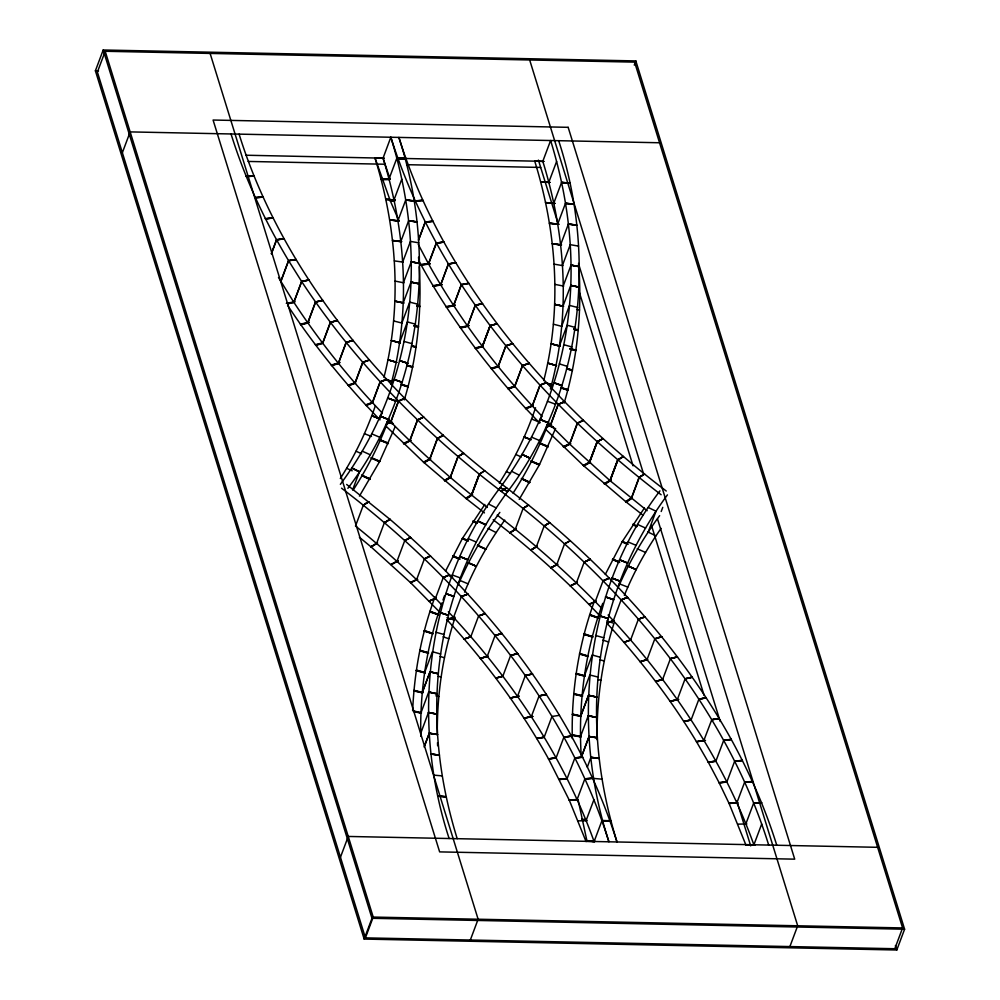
<?xml version="1.0" encoding="UTF-8"?>
<svg xmlns="http://www.w3.org/2000/svg" width="1000" height="1000" viewBox="0 0 1000 1000"><rect width="100%" height="100%" fill="white"/><g stroke="black" fill="none" stroke-linecap="round" stroke-linejoin="round"><path stroke-width="1.5" d="M383.95 377.337C402.425 305.262 396.9 228.525 374.95 157.875L384.062 158.188L245.975 155.225M404.3 399.9C417.362 356.9 421.925 311.512 419.288 266.712M449.125 838.525C411.012 722.062 424.825 586.525 500.15 487.612A780.537 526.138 20.6 0 0 550.612 140.525L542.8 161.312A780.537 526.138 20.6 0 1 550.413 389.075M437.3 733.325C437.05 694.013 442.863 654.613 455.163 617.238M543.737 380.613C562.212 308.538 556.675 231.8 534.725 161.15L543.85 161.462M572.3 738.525C571.213 691.663 578.45 644.488 594.675 600.45M602.762 603.325C584.837 651.85 578.088 704.175 581.213 755.713M341.55 488.188A780.537 526.138 20.6 0 1 608.913 841.8C570.788 725.35 584.612 589.8 659.925 490.887M597.05 739.688C596.587 700.325 602.087 660.888 613.962 623.337L606.788 620.925M412.65 710.775C414.288 672.075 421.45 633.538 434.888 597.175M441.975 602.9C426.575 645.525 419.825 691.112 420.788 736.375M564.087 403.175C577.75 358.062 582.212 310.325 578.575 263.387M347.875 488.325C423.188 389.412 437.013 253.863 398.888 137.413A780.537 526.138 20.6 0 0 666.25 491.025M457.2 838.688A780.537 526.138 20.6 0 1 507.65 491.6C582.975 392.688 596.8 257.137 558.675 140.688M340.312 478.562C354.75 455.838 366.575 431.4 375.288 405.913M388.938 418.888C379.738 443.787 367.7 467.612 353.288 489.9M442.975 600.05L444.55 595.575M499.3 483.125C514.35 459.588 526.638 434.25 535.562 407.775M548.725 422.163C539.525 447.062 527.487 470.887 513.062 493.175M95.4 70.788L103.2 50L635.825 60.925L904.6 929.212L896.8 950L364.175 939.075L95.4 70.788L98.525 70.85M105.2 51.275L97.4 72.062L365.412 937.875L894.8 948.725L902.6 927.938L634.587 62.125L105.2 51.275L373.212 917.075L365.412 937.875M122.362 152.688L130.162 131.9L659.55 142.762M271.35 253.65L276.488 239.675L284.113 238.812L276.613 239.913L271.413 253.775M280.738 281.375L288.538 260.587C264.675 220.738 244.887 178.35 231.038 133.975M280.875 281.6L288.6 260.7L296.05 259.488L288.675 260.812M296.05 259.488L288.538 260.587L301.613 281.45L293.812 302.238C319.762 341.712 349.4 378.75 382.1 412.837M293.888 302.35L301.688 281.562L308.913 280.012L301.537 281.337C354.825 362.688 424.225 432.612 501.337 491.463A780.537 526.138 20.6 0 1 768.7 845.075M307.75 322.812L315.475 301.9L322.7 300.35L315.637 302.125L307.838 322.912M383.05 158.15L390.825 137.25C436.95 282.925 541.413 403.175 661.125 494.75M322.6 343.162L330.325 322.262L337.388 320.487L330.487 322.475L322.688 343.275M389.012 179.025L396.812 158.238L404.913 158.512M393.975 199.963L401.775 179.175M338.35 363.275L346.062 342.375L352.962 340.375L346.238 342.587L338.438 363.387M397.9 220.825L405.712 200.037L413.913 200.775M400.8 241.575L408.6 220.787L416.85 221.75M354.963 383.125L362.675 362.225L369.4 360.012L362.863 362.438L355.062 383.225M402.65 262.188L410.45 241.4L418.738 242.825M418.475 240.062L425.188 221.925L432.925 221.287L425.3 222.15L418.537 240.175M403.45 282.638L411.25 261.85L419.538 263.275M403.2 302.9L411.012 282.1L419.3 283.75M401.912 322.925L409.712 302.137L417.975 304.225M372.325 402.562L380.138 381.775L386.675 379.35L380.325 381.987M372.525 402.775L380.225 381.875L386.675 379.35M428.462 263.75L436.275 242.963L443.9 242.087L436.4 243.188L428.6 263.975C459.425 319.4 498.062 370.325 541.888 416.112M399.575 342.713L407.388 321.925L415.613 324.225M352.6 489.9L359.475 471.7L351.788 467.987L359.363 471.875M487.375 507.438C453.237 481.175 420.962 452.537 390.712 421.9L398.413 401L404.75 398.363L398.612 401.2L390.812 422M453.525 305.4L461.325 284.613L468.7 283.288L461.475 284.837M453.675 305.625L461.4 284.725L468.7 283.288M409.688 440.662L417.488 419.875L423.625 417.038L417.7 420.075M409.9 440.875L417.587 419.975L423.625 417.038M376.587 543.488L384.387 522.7L389.862 519.263M467.463 325.975L475.262 305.175L482.488 303.625L475.425 305.4M467.612 326.2L475.337 305.287L482.488 303.625M429.637 459.275L437.337 438.375L443.263 435.325L437.55 438.575L429.75 459.363M396.95 561.388L404.75 540.6L410.462 537.35M482.312 346.325L490.112 325.538L497.175 323.762L490.275 325.763L482.475 346.55M482.388 346.438L490.188 325.65L497.175 323.762M548.8 182.3L556.6 161.513M450.238 477.362L457.925 456.475L463.638 453.237L458.15 456.675L450.35 477.463M553.763 203.238L561.562 182.45L569.725 182.963M416.587 579.688L424.387 558.9L430.325 555.85M498.05 366.438L505.85 345.65L512.75 343.663L506.025 345.863M498.225 366.662L505.938 345.763L512.75 343.663M557.688 224.1L565.487 203.312L573.7 204.05M560.588 244.85L568.387 224.062L576.625 225.037M471.425 494.938L479.225 474.15L484.712 470.712L479.35 474.25L471.538 495.037M471.662 495.138L479.462 474.338M634.263 65.088L635.825 60.925M514.663 386.287L522.463 365.5L529.188 363.288L522.65 365.712M514.837 386.5L522.55 365.6L529.188 363.288M435.462 598.362L443.263 577.575L449.4 574.725M562.425 265.462L570.237 244.675L578.525 246.1M340.45 857.237L348.25 836.45L877.638 847.312M563.237 285.912L571.038 265.125L579.325 266.55M424.575 672.712L432.413 651.712L440.637 654.013M562.987 306.175L570.788 285.387L579.087 287.025M422.238 692.5L430.037 671.712L438.3 673.8L430.025 671.925L422.212 692.712M561.7 326.2L569.5 305.413L577.762 307.5M532.212 405.95L539.913 385.05L546.45 382.625L540.112 385.262L532.312 406.05M453.55 617.375L461.35 596.587L467.688 593.95M420.913 712.975L428.725 691.963L437.013 693.825L428.725 692.175M559.362 345.988L567.163 325.2L575.4 327.5M420.675 733.45L428.475 712.438L436.763 714.087L428.475 712.663M424.075 746.975L429.288 733.112L437.575 734.538L429.3 733.337L424.613 745.812M470.812 636.712L478.612 615.925L485.163 613.5M550.388 425.062L558.2 404.275L564.538 401.637L558.4 404.487M550.6 425.275L558.3 404.375L564.538 401.637M515.288 529.288L523.088 508.5L528.337 504.862M364.175 939.075L371.987 918.288L103.2 50M487.25 656.338L495.05 635.55L501.775 633.337M647.163 510.712L610.013 480.65L569.575 444.05L577.275 423.15L583.413 420.312L577.487 423.363L569.675 444.15M536.362 546.763L544.175 525.975L549.65 522.537M502.825 676.237L510.625 655.45L517.525 653.45M589.538 462.65L597.337 441.85L603.05 438.612L597.112 441.65L589.312 462.45L597.225 441.75L603.05 438.612M556.737 564.675L564.538 543.875L570.25 540.638M517.513 696.375L525.312 675.575L532.388 673.8M609.9 480.55L617.712 459.75L623.413 456.512L617.938 459.95L610.138 480.737M610.013 480.65L617.825 459.85L623.413 456.512M576.375 582.962L584.175 562.175L590.1 559.125M531.3 716.712L539.1 695.925L546.325 694.375M631.325 498.312L639.012 477.425L644.5 473.988L639.25 477.612L631.45 498.413M595.25 601.638L603.05 580.85L609.188 578M470.325 940.025L478.125 919.225L210.113 53.425M584.362 675.987L592.188 654.987L600.425 657.288M453.9 617.087L447.1 619.913C485.975 662.237 520.625 708.6 548.525 758.9L556.1 757.913L563.9 737.125L571.4 736.025C589.95 769.775 605.487 805.2 616.987 841.963A780.537 526.138 20.6 0 1 667.438 494.875M582 695.987L589.825 674.987L598.088 677.075M613.325 620.65L621.138 599.862L627.475 597.225M648.213 532.013L656.025 511.225L648.325 507.512M580.712 716.025L588.513 695.238L596.8 697.1L588.5 695.462L580.7 716.25M661.2 511.5L662.763 507.35M580.462 736.725L588.263 715.713L596.55 717.362L588.263 715.938M581.263 757.175L589.062 736.388L597.35 737.812L589.087 736.612L581.275 757.4M630.6 639.987L638.4 619.2L644.938 616.775M587.312 767.163L590.925 757.225L599.2 758.425L590.962 757.45M577.075 799.613L584.875 778.825L592.625 778.175M586.087 820.575L593.888 799.788M647.038 659.625L654.837 638.825L661.562 636.613M662.613 679.513L670.413 658.725L677.312 656.725M613.675 620.363L606.875 623.188C640.438 659.725 670.825 699.25 696.513 741.725L703.875 740.4L711.762 719.725L719.125 718.4M703.95 740.512L696.513 741.725L708.3 762.175L715.875 761.188L723.688 740.4L731.188 739.3C749.725 773.05 765.275 808.475 776.762 845.238M715.812 761.075L708.3 762.175L719.15 782.75L726.85 781.988L734.663 761.2L742.288 760.325M745.875 823.85L753.675 803.062L761.525 802.65M761.688 824.062L753.888 844.85A780.537 526.138 20.6 0 0 608.1 615.025M789.887 946.575L797.688 925.788L529.675 59.975M359.425 496.112L379.625 461.512L395.25 426.55M464.562 592.087C474.963 566.587 488.663 542.45 504.762 520.1M519.212 499.387L539.412 464.787L555.612 428.45M624.338 595.375C634.012 571.75 646.413 549.237 661.075 528.362M445.55 571.125L462.475 538.337L484.825 504.412M605.325 574.4L622.25 541.613L644.425 507.962M368.55 501.587L363.312 505.225L355.5 526.013A780.537 526.138 20.6 0 1 441.938 605.037M466.538 498.862L472.587 494.663M501.213 491.375L506.463 487.738C596.312 556.35 676.1 640.188 731.263 739.412L723.688 740.4L731.312 739.525M506.587 487.837L501.337 491.463L506.463 487.738A780.537 526.138 20.6 0 1 239.1 134.137M493.188 519.725L509.925 532.825L515.975 528.638M626.312 502.137L632.375 497.95M385.875 426.025L423.812 462.413L466.175 498.575L472.362 494.5M528.462 504.963L523.088 508.5L528.575 505.062M599.513 615.45C571.688 585.8 541.475 558.45 509.925 532.825L516.112 528.75M545.65 429.312L583.6 465.7L625.962 501.85L632.15 497.775M444.988 481L451.312 477.025M359.4 537.238L370.988 546.838L377.312 542.863M465.825 498.288L472.15 494.312M509.925 532.825L516.25 528.862M604.763 484.275L611.087 480.312M639.012 477.425L644.5 473.988M537.35 546.362L530.763 550.112L537.087 546.138M625.612 501.562L631.938 497.6M458.038 456.575L463.638 453.237M444.637 480.712L451.1 476.85M571.538 736.25L563.9 737.125L571.475 736.137C525.425 653.175 461.85 580.9 389.988 519.35L384.387 522.7L390.1 519.45M439.738 612.163L410.55 582.638L370.988 546.838L377.438 542.975M604.425 483.988L610.875 480.125M530.763 550.112L537.225 546.25M424.15 462.713L430.737 458.963M444.3 480.412L450.887 476.675M370.988 546.838L377.575 543.088M397.975 561.025L391.125 564.538L397.713 560.8M583.938 465.988L590.525 462.25M604.087 483.7L610.675 479.95M557.75 564.3L550.913 567.825L557.5 564.075M437.438 438.475L443.263 435.325M423.812 462.413L430.538 458.787M391.125 564.538L397.85 560.913M583.6 465.7L590.325 462.062M564.538 543.875L570.363 540.725M550.913 567.825L557.625 564.188M404.075 444.025L410.913 440.5M423.488 462.113L430.337 458.6M563.862 447.3L570.7 443.775M583.275 465.387L590.125 461.875M417.638 579.362L410.55 582.638L417.388 579.125M577.413 582.638L570.325 585.913L577.175 582.4M403.75 443.713L410.712 440.312M577.375 423.25L583.413 420.312M563.538 447L570.5 443.587M430.425 555.95L424.387 558.9L430.525 556.05M410.55 582.638L417.512 579.237M590.212 559.225L584.175 562.175L590.312 559.338M570.325 585.913L577.3 582.513M386.188 424.288L391.863 421.662M403.438 443.413L410.525 440.125M545.975 427.562L551.65 424.938M563.225 446.688L570.312 443.4M436.012 598.275L429.212 601.1L436.3 597.825M595.8 601.55L589 604.388L596.087 601.1M398.512 401.1L404.75 398.363M387.137 423.462L391.15 421.7M546.925 426.737L550.938 424.975M449.513 574.825L443.263 577.575L449.613 574.938M429.212 601.1L435.9 598.162M609.288 578.1L603.05 580.85L609.388 578.212M589 604.388L595.688 601.438M366.275 405.513L373.075 402.688M386.887 423.188L390.962 421.5M526.062 408.787L532.863 405.962M546.663 426.475L550.75 424.775M287.587 305.275C310.875 340.7 337.337 373.963 365.975 405.2L372.887 402.488M540.013 385.15L546.45 382.625M418.6 260.387C447.663 314.163 484.5 363.488 525.763 408.475L532.675 405.763M467.788 594.05L461.35 596.587L467.887 594.163M454 617.2L447.1 619.913L454.1 617.312M627.575 597.337L621.138 599.862L627.675 597.438M613.787 620.475L606.875 623.188L613.888 620.588M348.612 385.763L355.625 383.162M365.688 404.888L372.7 402.287M508.4 389.038L515.4 386.438M525.475 408.162L532.487 405.562M471.388 636.663L464.175 639.038L471.188 636.438M631.163 639.938L623.962 642.312L630.975 639.712M362.762 362.325L369.4 360.012M348.325 385.438L355.438 382.95M508.113 388.713L515.225 386.225M485.25 613.6L478.612 615.925L485.337 613.713M464.175 639.038L471.287 636.55M645.037 616.875L638.4 619.2L645.125 616.987M623.962 642.312L631.075 639.825M331.8 365.7L339.012 363.338M348.062 385.112L355.262 382.75M491.587 368.975L498.8 366.613M507.837 388.387L515.05 386.025M487.825 656.312L480.425 658.45L487.638 656.075M647.613 659.587L640.212 661.725L647.425 659.35M346.15 342.488L352.962 340.375M331.538 365.375L338.837 363.125M491.312 368.65L498.625 366.4M501.863 633.45L495.05 635.55L501.95 633.562M480.425 658.45L487.738 656.188M661.65 636.725L654.837 638.825L661.737 636.838M640.212 661.725L647.513 659.475M315.875 345.375L323.275 343.237M331.275 365.05L340.15 362.488M475.662 348.65L483.05 346.512M491.062 368.325L498.45 366.188M503.4 676.225L495.838 678.125L503.225 675.987M663.188 679.5L655.612 681.4L663.012 679.262M330.412 322.375L337.388 320.487M315.613 345.05L323.1 343.025M475.4 348.325L482.887 346.3M517.612 653.562L510.625 655.45L517.688 653.675M495.838 678.125L503.312 676.1M677.4 656.838L670.413 658.725L677.475 656.95M655.612 681.4L663.1 679.375M300.85 324.8L308.425 322.9M315.375 344.712L322.95 342.812M460.625 328.075L468.2 326.175M475.163 347.987L482.738 346.087M519.038 696.175L510.363 698.037L517.938 696.137M692.163 677.087L685.1 678.85L677.3 699.65L670.15 701.312L677.725 699.412M315.55 302.013L322.7 300.35M300.6 324.475L309.188 322.475M460.387 327.75L468.963 325.75M532.463 673.913L525.312 675.575L532.537 674.025M510.363 698.037L518.938 696.038M692.25 677.188L685.1 678.85L692.325 677.3M288.188 303.7L293.962 302.462M300.375 324.137L309.05 322.275M446.525 307.288L455.188 305.425M460.163 327.413L468.825 325.55M532.85 716.562L524 718.15L531.225 716.6M670.15 701.312L678.812 699.45M706.112 697.65L698.888 699.2L691.087 719.987L683.787 721.425L691.012 719.875M301.613 281.45L308.913 280.012M287.975 303.387L293.812 302.238L278.5 277.5M446.3 306.962L455.062 305.225M524 718.15L532.762 716.425M455.825 262.762L448.462 264.088L440.662 284.875L448.325 263.863L455.825 262.762L448.387 263.975M286.3 303.337L295.15 301.75M433.363 286.325L442.2 284.725M446.087 306.613L454.925 305.025M544.237 737.35L536.725 738.45L544.1 737.125M683.787 721.425L691.15 720.1M433.15 285.988L442.075 284.525M536.725 738.45L544.163 737.237L551.975 716.45L559.475 715.35M719.2 718.512L711.762 719.725L719.262 718.625M421.15 265.188L430.163 263.875M432.95 285.637L440.45 284.538M586.112 841.65L569.263 800.138L548.525 758.9L556.025 757.8M696.513 741.725L705.512 740.413M276.55 239.8L284.113 238.812M436.325 243.075L443.9 242.087M420.95 264.85L430.037 263.663M265.512 218.875L273.15 218.012L265.4 218.65M420.775 264.5L429.938 263.463M548.525 758.9L556.15 758.025M582.5 757.05L574.875 757.925L567.075 778.713L559.375 779.475L567.013 778.6M708.3 762.175L715.938 761.3M754.925 844.975L745.888 844.925L729.05 803.413L719.15 782.75L726.787 781.875M265.45 218.762L273.15 218.012M425.238 222.037L432.925 221.287M582.562 757.163L574.875 757.925L582.625 757.288M742.35 760.45L734.663 761.2L742.4 760.562M255.4 197.75L263.15 197.113L255.287 197.525M415.188 201.025L422.925 200.387L415.075 200.8M559.375 779.475L567.125 778.838M719.15 782.75L726.912 782.113M752.4 781.462L744.663 782.1L736.85 802.887L729.05 803.413L737.887 802.95M578.1 799.675L569.263 800.138L577.013 799.5M255.338 197.638L263.15 197.113M415.125 200.912L422.925 200.387M592.675 778.3L584.875 778.825L592.725 778.413M752.463 781.575L744.663 782.1L752.513 781.688M569.263 800.138L578.038 799.55M729.05 803.413L737.825 802.825M246.275 176.562L254.125 176.15L246.188 176.325M390.45 201.15L394.875 200.925M578.175 820.875L587.125 820.675M737.962 824.15L746.9 823.95M246.225 176.438L254.125 176.15M374.95 157.875L390.3 200.812L394.75 200.637M397.95 158.6L405.9 158.425L397.863 158.375M382.238 179.688L389.7 179.525M390.175 200.463L394.637 200.362M609.85 820.612L601.912 820.788L594.1 841.575A780.537 526.138 20.6 0 0 448.312 611.75M592.075 841.513L595.05 841.438M754.837 844.712L745.888 844.925L754.887 844.85M397.9 158.488L405.9 158.425M382.113 179.338L389.6 179.288M609.9 820.725L601.912 820.788L609.938 820.837M375.062 158.212L384.1 158.275M382 179L389.525 179.037M404.975 158.488L543.812 161.337M248.15 161.438L385.075 164.237M406.863 164.688L540.688 167.438M373.212 917.075L902.6 927.938M371.987 918.288L904.6 929.212M549.837 182.488L540.65 181.9L549.775 182.225M390.05 179.2L380.875 178.625L389.988 178.95M610.988 820.975L602.825 820.462M594.612 841.587L587.013 841.325L578.175 800.075M404.95 158.625L396.812 158.238L404.975 158.75M540.65 181.9L549.812 182.35M380.875 178.625L390.025 179.075M586.912 840.975L594.55 841.35M554.8 203.45L545.562 202.613L554.75 203.188M395.025 200.175L385.775 199.338L394.963 199.913M438.075 796.25L446.238 796.762L438.038 796.012M581.925 819.912L586.512 820.212M586.838 840.625L594.487 841.112M569.75 183.075L561.562 182.45L569.775 183.188M545.562 202.613L554.775 203.325M385.775 199.338L395 200.037M438.05 796.137L446.238 796.762M581.85 819.575L586.45 819.925M558.737 224.338L549.45 223.25L558.688 224.075M398.95 221.062L389.663 219.963L398.913 220.8M593.888 778.438L602.1 779.175M434.1 775.163L442.312 775.9M581.775 819.225L586.4 819.65M549.45 223.25L558.713 224.213M389.663 219.963L398.938 220.925M561.075 245.037L552.312 243.762L561.587 244.862M401.287 241.762L392.525 240.487L401.812 241.588M431.175 754.175L439.412 755.15L431.15 753.95M576.65 225.15L568.387 224.062L576.663 225.263M416.863 221.875L408.6 220.787L416.875 221.988M552.312 243.762L561.062 244.913M392.525 240.487L401.275 241.637M590.938 757.337L599.2 758.425M431.15 754.062L439.412 755.15M554.138 264.15L562.925 265.663M394.363 260.875L403.125 262.15M589.075 736.5L597.35 737.812M429.288 733.225L437.575 734.538M554.938 284.375L563.713 286.125M395.15 281.1L403.938 282.85M572.175 735.413L580.95 736.925M572.163 735.075L580.95 736.7M563.462 306.388L554.688 304.413L563.475 306.163M403.688 303.113L394.913 301.137L403.688 302.875M416.863 305.5L419.787 306.075M588.263 715.713L596.55 717.362M572.413 714.712L581.188 716.462M572.163 734.75L580.95 736.488M428.475 712.438L436.763 714.087M414.087 711.725L421.4 713.175M554.688 304.413L563.475 306.275M394.913 301.137L403.688 303M416.863 305.788L419.787 306.413M572.413 714.375L581.188 716.237M414.087 711.413L421.413 712.962M576.625 309.363L579.55 310.025M553.413 324.225L562.163 326.438M573.888 328.85L578.275 329.837M416.838 306.087L419.762 306.75M393.638 320.95L402.388 323.162M414.1 325.562L418.488 326.562M588.513 695.238L596.8 697.1M573.713 694.237L582.487 696.213M572.438 714.05L581.2 716.025M428.725 691.963L437.013 693.825M413.925 690.962L422.7 692.938M438.775 696.562L435.863 695.825M414.113 711.1L421.425 712.75M573.862 329.113L578.25 330.163M414.087 325.838L418.462 326.887M573.725 693.9L582.5 696M430.025 671.812L438.3 673.8M413.95 690.625L422.713 692.725M573.837 329.387L578.212 330.487M559.825 346.225L551.112 343.787L559.862 346M570.075 348.587L575.9 350.062M414.05 326.112L418.425 327.212M400.037 342.95L391.325 340.513L400.075 342.725M411.737 345.675L416.112 346.775M576.075 674.013L584.825 676.225M597.962 679.538L600.875 680.275M573.775 693.575L582.525 695.788M416.3 670.738L425.05 672.95M438.175 676.263L441.087 677M413.988 690.3L422.738 692.513M551.112 343.787L559.85 346.112M570.037 348.837L575.862 350.387M391.325 340.513L400.062 342.837M411.712 345.938L416.075 347.113M576.112 673.688L584.85 676.012M416.337 670.413L425.075 672.738M563.787 344.7L572.025 347.013M570 349.075L575.812 350.7M556.438 365.75L547.762 363.088L556.487 365.525M566.663 368.375L572.475 370M404 341.425L412.238 343.725M411.662 346.213L416.025 347.425M396.662 362.475L387.987 359.8L396.7 362.25M406.875 365.087L412.688 366.725M595.562 635.475L603.8 637.788M579.513 654.075L588.225 656.513M599.85 659.762L604.212 660.987M435.788 632.2L444.012 634.5M576.175 673.363L584.888 675.8M419.725 650.8L428.45 653.238M440.075 656.488L444.425 657.712M416.388 670.088L425.112 672.525M547.762 363.088L556.462 365.637M566.613 368.612L572.413 370.312M387.987 359.8L396.688 362.362M406.825 365.337L412.625 367.038M579.562 653.75L588.263 656.3M419.787 650.475L428.488 653.025M559.375 363.9L567.562 366.425M566.562 368.862L572.337 370.637M552.013 384.963L544.837 382.55L552.075 384.738M560.75 387.4L567.975 389.625M407.725 363.35L399.588 360.625L407.775 363.15M406.775 365.575L412.55 367.362M392.287 381.463L385.062 379.237L392.262 381.575M400.962 384.125L408.188 386.35M600.025 616.062L608.212 618.575L600.075 615.85M584 634.438L592.675 637.112M608.575 642L602.837 640.075M579.637 653.438L588.312 656.1M440.238 612.788L448.425 615.3L440.288 612.575M424.225 631.163L432.9 633.837M448.8 638.725L443.05 636.8M419.862 650.15L428.525 652.825M544.85 382.537L552.05 384.85M560.7 387.625L567.9 389.938M399.588 360.625L407.75 363.25M400.913 384.35L408.113 386.662M600.05 615.962L608.212 618.575M584.075 634.125L592.725 636.9M440.262 612.675L448.425 615.3M424.3 630.85L432.938 633.625M562 385.712L553.938 382.775L562.062 385.5M560.638 387.85L567.812 390.25M402.212 382.425L394.15 379.5L402.275 382.225M386.488 379.762L392.238 381.688M400.85 384.575L408.025 386.975M605.525 596.987L613.65 599.712L605.588 596.775M589.55 615.15L598.162 618.038M584.175 633.812L592.788 636.7M445.737 593.713L453.875 596.438L445.8 593.5M429.762 611.875L438.387 614.763M447 617.65L454.175 620.062M424.387 630.538L433 633.425M553.938 382.775L562.038 385.6M394.15 379.5L402.25 382.325M605.55 596.875L613.65 599.712M589.637 614.837L598.225 617.837M445.763 593.6L453.875 596.438M429.862 611.562L438.438 614.562M547.463 401.287L555.538 404.225M531.625 419.038L540.087 422.362M547.288 424.738L552.987 426.812M395.675 401.15L387.675 398.013L395.75 400.95M378.888 418.537L371.838 415.763L378.963 418.35M387.512 421.463L393.2 423.525M612.05 578.263L620.125 581.2L612.125 578.062M589.75 614.538L598.3 617.638M452.275 574.987L460.337 577.925M429.963 611.263L438.512 614.362M547.225 424.938L552.9 427.075M387.675 398.013L395.712 401.05M371.838 415.763L378.925 418.45M387.438 421.662L393.113 423.8M612.087 578.162L620.125 581.2M547.888 422.75L539.987 419.425L547.975 422.55M547.137 425.125L554.2 427.9M529.8 439.325L524.225 436.975L531.275 439.738M539.738 443.062L548.212 446.375M388.1 419.475L380.2 416.138L388.188 419.275M387.362 421.85L393 424.062M364.438 433.7L371.5 436.463M379.963 439.787L388.425 443.1M619.612 559.938L627.6 563.062L619.7 559.738M619.288 583.775L627.762 587.1M459.825 556.663L467.825 559.788L459.913 556.462M467.975 583.812L459.6 580.288M539.987 419.425L547.938 422.65M524.225 436.975L529.837 439.263M539.663 443.25L548.088 446.675M380.2 416.138L388.15 419.375M379.875 439.975L388.3 443.4M619.65 559.837L627.6 563.062M459.875 556.562L467.825 559.788M531.5 437.137L539.4 440.475M539.575 443.438L547.95 446.975M515.837 454.5L521.35 456.987M531.175 460.962L539.55 464.5M371.712 433.862L379.613 437.2M628.188 542.013L636.087 545.35M379.787 440.163L388.162 443.688M356.05 451.225L361.562 453.713M371.4 457.688L379.762 461.225M612.425 559.575L619.4 562.513M627.775 566.038L636.15 569.562L627.888 565.837M468.4 538.737L476.3 542.062M452.65 556.3L459.625 559.237M467.987 562.762L476.362 566.287L468.1 562.562M449.837 576.175L452.625 577.35M531.087 461.163L539.412 464.787M612.575 559.275L619.5 562.3M627.825 565.938L636.15 569.562M371.3 457.875L379.625 461.512M452.788 556L459.725 559.025M468.038 562.663L476.362 566.287M529.712 458.137L522.025 454.425L529.825 457.95M530.988 461.337L539.25 465.075M637.762 524.538L645.562 528.062M506.463 471.6L510.538 473.562M521.613 478.438L529.888 482.175M622.1 541.9L627.612 544.388M637.25 548.737L645.525 552.463M612.725 558.987L619.612 562.1M362.238 451.15L370.037 454.675M371.2 458.062L379.475 461.8M477.975 521.25L485.775 524.775L478.088 521.062M346.675 468.325L352.188 470.812M361.838 475.163L370.1 478.9M462.312 538.612L467.825 541.1M477.475 545.462L485.737 549.188L477.587 545.262M452.938 555.712L459.825 558.825M522.025 454.425L529.775 458.05M521.512 478.625L529.725 482.463M622.25 541.613L627.725 544.163M478.025 521.163L485.775 524.775M361.725 475.35L369.938 479.188M462.475 538.337L467.95 540.887M477.525 545.363L485.737 549.188M632.762 524.688L636.838 526.65M647.712 531.888L655.863 535.825M511.562 471.262L519.138 475.15M521.4 478.8L529.55 482.738M622.425 541.325L627.863 543.95M496.238 507.95L488.663 504.05M472.987 521.413L477.062 523.375M496.075 532.55L488.05 528.425M361.625 475.525L369.775 479.462M462.638 538.05L468.075 540.675M632.938 524.412L636.987 526.425M473.15 521.125L477.2 523.15M351.788 467.987L359.425 471.788M633.125 524.138L637.137 526.2M473.35 520.862L477.35 522.925M625.962 501.85L643.05 515.237M466.175 498.575L484.462 512.9M346.675 484.462L389.988 519.35M569.575 444.05L548.263 422.825M525.763 408.475L539.738 423.175M388.475 419.55L390.712 421.9M365.975 405.2L379.95 419.9M418.188 244.25L428.525 263.863M390.3 200.812L398.775 220.5M389.6 177.763L383.013 158.038A780.537 526.138 20.6 0 1 391.012 384.35M895.413 945.525L896.8 950M578.65 264.175L643.662 474.2M657.5 518.888L720.2 721.462M538.413 160.1L558.3 224.338M578.6 289.925L633.05 465.812M651.5 525.425L704.1 695.35M736.862 801.175L750.7 845.9M418.525 257.188L419.05 263.012M437.512 742.638L437.625 745.75M617.987 588.013A780.537 526.138 20.6 0 1 659.638 515.662M541.763 416.425A780.537 526.138 20.6 0 1 540.2 420.675M497.212 515.062A780.537 526.138 20.6 0 1 601.712 608.312M458.2 584.725A780.537 526.138 20.6 0 1 499.85 512.388M390.825 137.25A780.537 526.138 20.6 0 1 340.363 484.338M382.488 411.725A780.537 526.138 20.6 0 1 379.875 418.8M368.675 501.688L363.312 505.225L368.787 501.775M549.763 522.638L544.175 525.975L549.875 522.725M410.575 537.45L404.75 540.6L410.688 537.55M546.4 694.488L539.1 695.925L546.475 694.6M706.188 697.763L698.888 699.2L706.263 697.875M761.575 802.763L753.675 803.062L761.625 802.887M568.162 127.325L213.088 120.037L439.637 851.888L794.712 859.163L568.162 127.325M573.725 204.163L565.487 203.312L573.737 204.275M413.938 200.888L405.712 200.037L413.95 201M579.325 266.663L571.038 265.125L579.325 266.775M419.538 263.387L411.25 261.85L419.538 263.5M579.075 287.137L570.788 285.387L579.075 287.25M419.3 283.863L411.012 282.1L419.288 283.975M507.725 491.512L500.075 487.7L507.65 491.6"/></g></svg>
